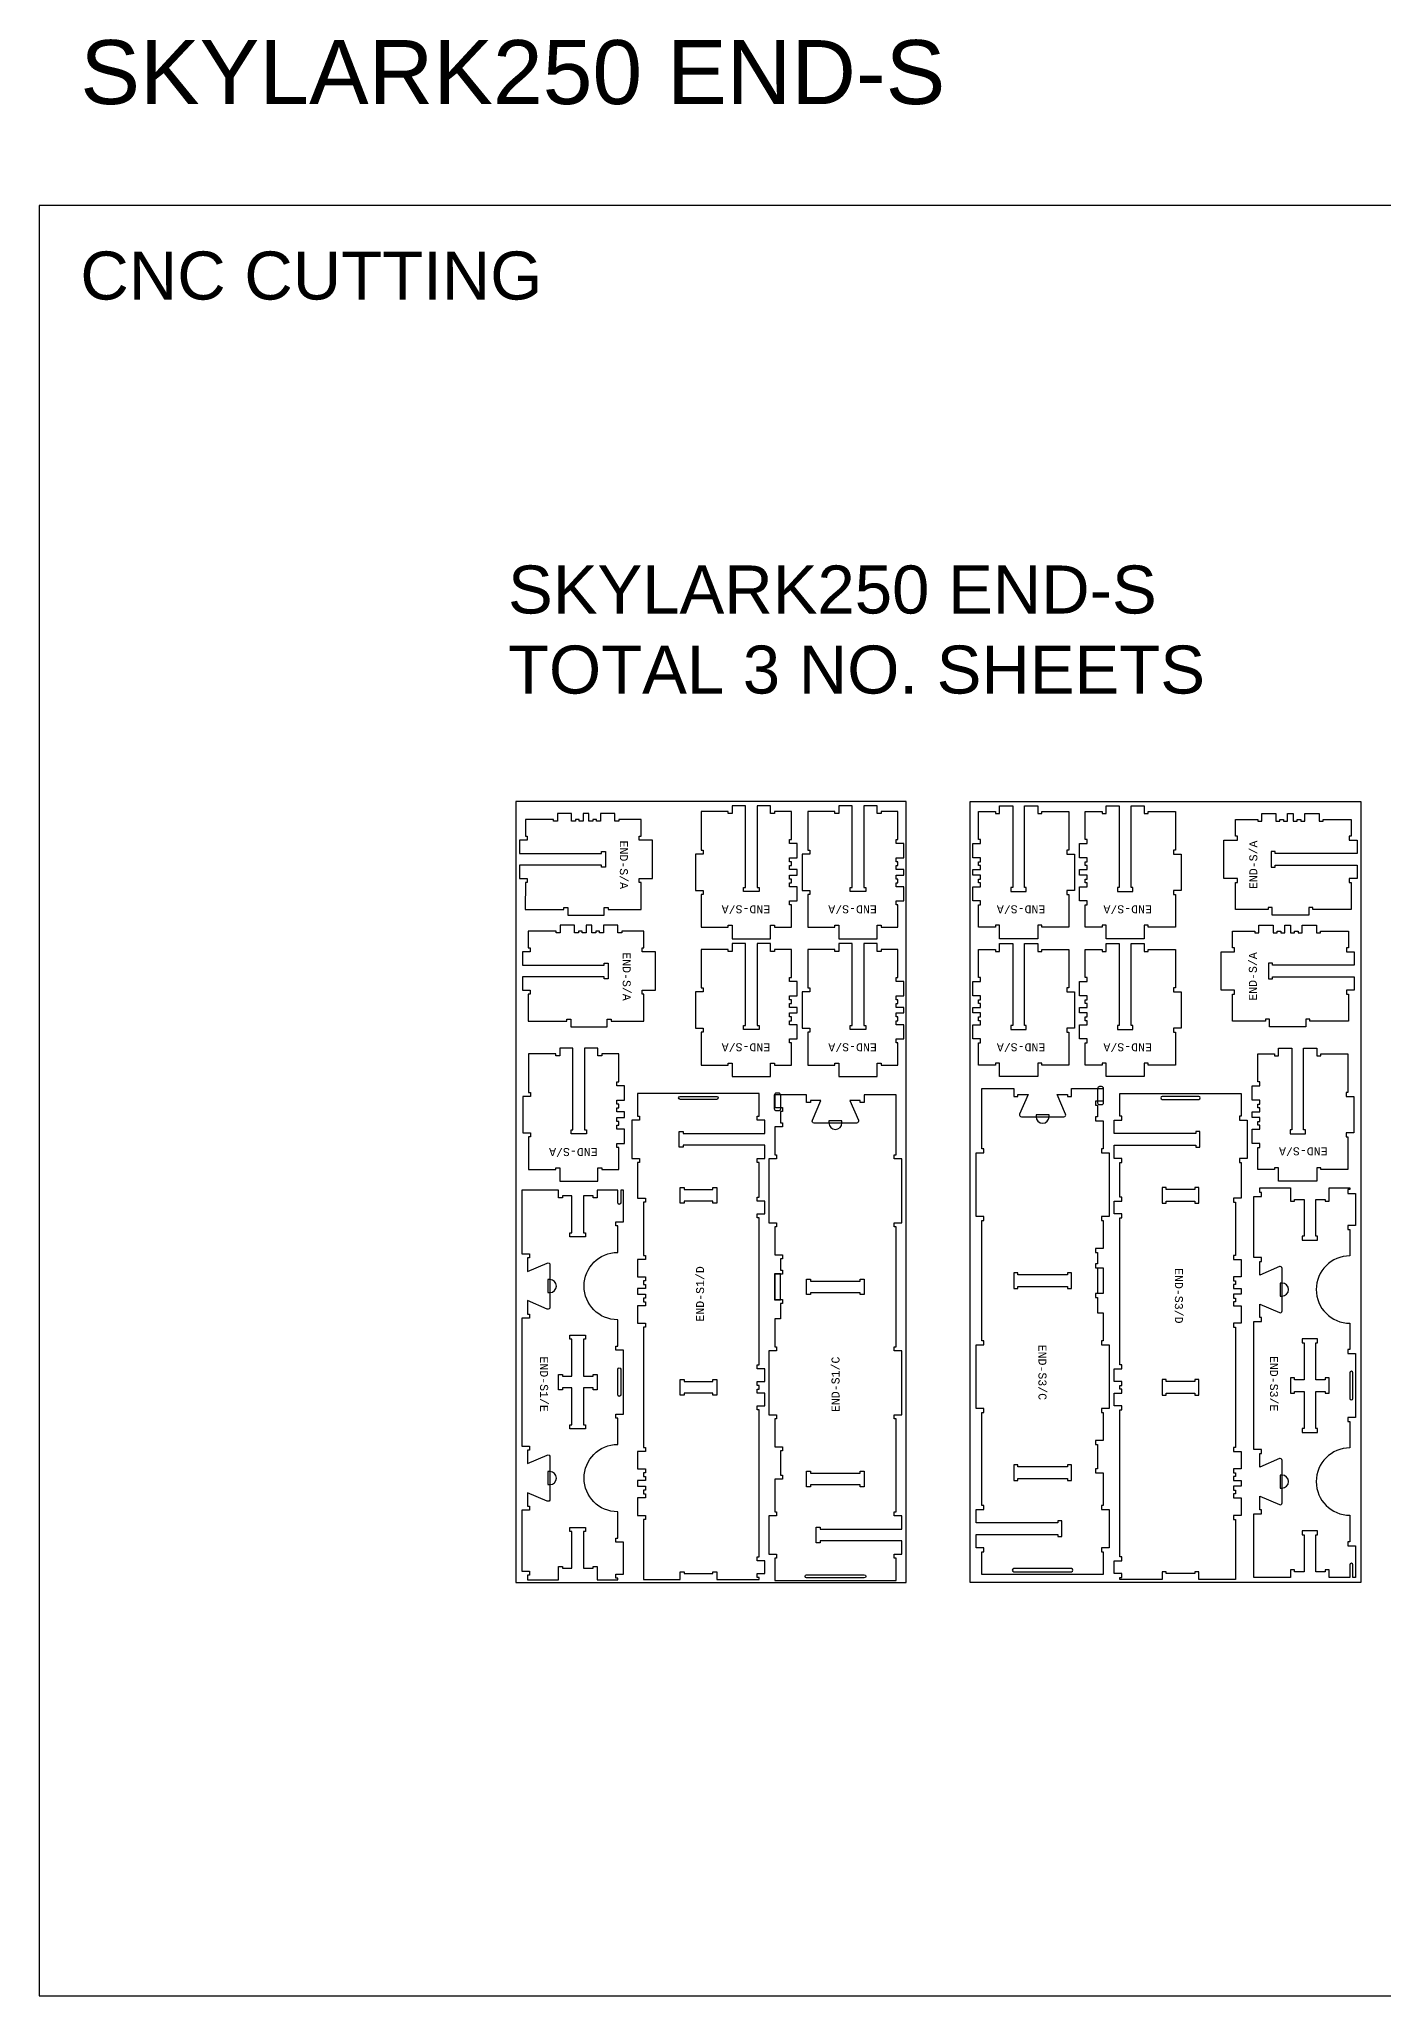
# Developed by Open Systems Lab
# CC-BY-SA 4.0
# Model space of a CAD drawing. Extents: x -30 to 12678, y 0 to 23683.
# Drawn here: x 0 to 4200, y 0 to 6113 of the extents above; entities that cross this region are included whole.
import ezdxf

# ---------------------------------------------------------------- set-up
doc = ezdxf.new("R2010")
doc.units = 0
for name, color, linetype in [('0_SHEET_SPRUCEPLY_2440X122', 1, 'CONTINUOUS'), ('1_ANYTOOL_1MMDEEP_LABELS_S', 2, 'CONTINUOUS'), ('3_ANYTOOL_CUTTHROUGH_INSID', 4, 'CONTINUOUS'), ('4_ANYTOOL_CUTTHROUGH_OUTSI', 5, 'CONTINUOUS'), ('5_ANYTOOL_HALF_MILL_9MM_IN', 3, 'CONTINUOUS'), ('DONOTCUT', 7, 'CONTINUOUS')]:
    doc.layers.add(name, color=color, linetype=linetype)
doc.styles.add('ARIAL_REGULAR', font='')
doc.styles.add('MONOTXT_REGULAR', font='')
doc.styles.get('ARIAL_REGULAR').set_extended_font_data('Arial')
doc.styles.get('MONOTXT_REGULAR').set_extended_font_data('Monotxt')

msp = doc.modelspace()

# ---------------------------------------------------------------- linework, layer by layer
at = {"layer": '0_SHEET_SPRUCEPLY_2440X122'}
for points in [[(1488.5, 1290.9), (2708.5, 1290.9), (2708.5, 3730.9), (1488.5, 3730.9)], [(4128.5, 1290.9), (2908.5, 1290.9), (2908.5, 3730.9), (4128.5, 3730.9)]]:
    msp.add_lwpolyline(points, close=True, dxfattribs=at)
at = {"layer": '3_ANYTOOL_CUTTHROUGH_INSID'}
for points in [[(2002.3, 2810.2), (2116.3, 2810.2, -1), (2116.3, 2800.7), (2002.3, 2800.7, -1)], [(3622.2, 2810.1), (3508.2, 2810.1, 1), (3508.2, 2800.6), (3622.2, 2800.6, 1)], [(1807.1, 1877.4), (1807.1, 1957.4, -1), (1816.6, 1957.4), (1816.6, 1877.4, -1)], [(4094, 1946.6), (4094, 1866.6, 1), (4103.5, 1866.6), (4103.5, 1946.6, 1)], [(2397.3, 1305.7, -1), (2397.3, 1315.2), (2577.3, 1315.2, -1), (2577.3, 1305.7)], [(3224.2, 1325.2, 1), (3224.2, 1334.7), (3044.2, 1334.7, 1), (3044.2, 1325.2)]]:
    msp.add_lwpolyline(points, format="xyb", close=True, dxfattribs=at)
for points in [[(2104, 2476.7), (2104, 2482.7), (2014.5, 2482.7), (2014.5, 2476.7), (2002, 2476.7), (2002, 2525.2), (2014.5, 2525.2), (2014.5, 2519.2), (2104, 2519.2), (2104, 2525.2), (2116.5, 2525.2), (2116.5, 2476.7)], [(3520.5, 2476.7), (3520.5, 2482.7), (3610, 2482.7), (3610, 2476.7), (3622.5, 2476.7), (3622.5, 2525.2), (3610, 2525.2), (3610, 2519.2), (3520.5, 2519.2), (3520.5, 2525.2), (3508, 2525.2), (3508, 2476.7)], [(2565, 2196.7), (2409.5, 2196.7), (2409.5, 2190.7), (2397, 2190.7), (2397, 2239.2), (2409.5, 2239.2), (2409.5, 2233.2), (2565, 2233.2), (2565, 2239.2), (2577.5, 2239.2), (2577.5, 2190.7), (2565, 2190.7)], [(3056.5, 2216.2), (3212, 2216.2), (3212, 2210.2), (3224.5, 2210.2), (3224.5, 2258.7), (3212, 2258.7), (3212, 2252.7), (3056.5, 2252.7), (3056.5, 2258.7), (3044, 2258.7), (3044, 2210.2), (3056.5, 2210.2)], [(1706.6, 2051.2), (1700.6, 2051.2), (1700.6, 1935.7), (1730.1, 1935.7), (1730.1, 1941.7), (1742.6, 1941.7), (1742.6, 1893.2), (1730.1, 1893.2), (1730.1, 1899.2), (1700.6, 1899.2), (1700.6, 1783.7), (1706.6, 1783.7), (1706.6, 1771.2), (1658.1, 1771.2), (1658.1, 1783.7), (1664.1, 1783.7), (1664.1, 1899.2), (1634.6, 1899.2), (1634.6, 1893.2), (1622.1, 1893.2), (1622.1, 1941.7), (1634.6, 1941.7), (1634.6, 1935.7), (1664.1, 1935.7), (1664.1, 2051.2), (1658.1, 2051.2), (1658.1, 2063.7), (1706.6, 2063.7)], [(3993.5, 1772.9), (3987.5, 1772.9), (3987.5, 1888.4), (4017, 1888.4), (4017, 1882.4), (4029.5, 1882.4), (4029.5, 1930.9), (4017, 1930.9), (4017, 1924.9), (3987.5, 1924.9), (3987.5, 2040.4), (3993.5, 2040.4), (3993.5, 2052.9), (3945, 2052.9), (3945, 2040.4), (3951, 2040.4), (3951, 1924.9), (3921.5, 1924.9), (3921.5, 1930.9), (3909, 1930.9), (3909, 1882.4), (3921.5, 1882.4), (3921.5, 1888.4), (3951, 1888.4), (3951, 1772.9), (3945, 1772.9), (3945, 1760.4), (3993.5, 1760.4)], [(2014.5, 1882.7), (2014.5, 1876.7), (2002, 1876.7), (2002, 1925.2), (2014.5, 1925.2), (2014.5, 1919.2), (2104, 1919.2), (2104, 1925.2), (2116.5, 1925.2), (2116.5, 1876.7), (2104, 1876.7), (2104, 1882.7)], [(3610, 1882.7), (3610, 1876.7), (3622.5, 1876.7), (3622.5, 1925.2), (3610, 1925.2), (3610, 1919.2), (3520.5, 1919.2), (3520.5, 1925.2), (3508, 1925.2), (3508, 1876.7), (3520.5, 1876.7), (3520.5, 1882.7)], [(3044, 1610.2), (3056.5, 1610.2), (3056.5, 1616.2), (3212, 1616.2), (3212, 1610.2), (3224.5, 1610.2), (3224.5, 1658.7), (3212, 1658.7), (3212, 1652.7), (3056.5, 1652.7), (3056.5, 1658.7), (3044, 1658.7)], [(2577.5, 1590.7), (2565, 1590.7), (2565, 1596.7), (2409.5, 1596.7), (2409.5, 1590.7), (2397, 1590.7), (2397, 1639.2), (2409.5, 1639.2), (2409.5, 1633.2), (2565, 1633.2), (2565, 1639.2), (2577.5, 1639.2)]]:
    msp.add_lwpolyline(points, close=True, dxfattribs=at)
at = {"layer": '4_ANYTOOL_CUTTHROUGH_OUTSI'}
for points in [[(1729.8, 3675.4), (1729.8, 3669.4), (1717.3, 3669.4), (1717.3, 3693.4), (1699.7, 3693.4), (1699.7, 3669.4), (1687.2, 3669.4), (1687.2, 3675.4), (1675.7, 3675.4), (1675.7, 3669.4), (1663.2, 3669.4), (1663.2, 3693.4), (1618.7, 3693.4), (1618.7, 3669.4), (1606.2, 3669.4), (1606.2, 3675.4), (1518.7, 3675.4), (1518.7, 3622.9), (1524.7, 3622.9), (1524.7, 3610.4), (1500.7, 3610.4), (1500.7, 3568.9), (1756.2, 3568.9), (1756.2, 3574.9), (1768.7, 3574.9), (1768.7, 3526.4), (1756.2, 3526.4), (1756.2, 3532.4), (1500.7, 3532.4), (1500.7, 3490.9), (1524.7, 3490.9), (1524.7, 3478.4), (1518.7, 3478.4), (1518.6, 3393.9), (1536.4, 3393.9), (1639.2, 3393.9), (1639.2, 3399.9), (1651.7, 3399.9), (1651.7, 3375.9), (1765.2, 3375.9), (1765.2, 3399.9), (1777.7, 3399.9), (1777.7, 3393.9), (1880.2, 3393.9), (1880.2, 3478.4), (1874.2, 3478.4), (1874.2, 3490.9), (1916.2, 3490.9), (1916.2, 3610.4), (1874.2, 3610.4), (1874.2, 3622.9), (1880.2, 3622.9), (1880.2, 3675.4), (1810.7, 3675.4), (1810.7, 3669.4), (1798.2, 3669.4), (1798.2, 3693.4), (1753.7, 3693.4), (1753.7, 3669.4), (1741.2, 3669.4), (1741.2, 3675.4)], [(2349.6, 3489.1), (2343.6, 3489.1), (2343.6, 3501.6), (2367.6, 3501.6), (2367.6, 3519.1), (2343.6, 3519.1), (2343.6, 3531.6), (2349.6, 3531.6), (2349.6, 3543.1), (2343.6, 3543.1), (2343.6, 3555.6), (2367.6, 3555.6), (2367.6, 3600.2), (2343.6, 3600.2), (2343.6, 3612.7), (2349.6, 3612.7), (2349.6, 3700.2), (2297.1, 3700.2), (2297.1, 3694.2), (2284.6, 3694.2), (2284.6, 3718.2), (2243.1, 3718.2), (2243.1, 3462.7), (2249.1, 3462.7), (2249.1, 3450.2), (2200.6, 3450.2), (2200.6, 3462.7), (2206.6, 3462.7), (2206.6, 3718.2), (2165.1, 3718.2), (2165.1, 3694.2), (2152.6, 3694.2), (2152.6, 3700.2), (2068.1, 3700.2), (2068.1, 3682.5), (2068.1, 3579.7), (2074.1, 3579.7), (2074.1, 3567.2), (2050.1, 3567.2), (2050.1, 3453.7), (2074.1, 3453.7), (2074.1, 3441.2), (2068.1, 3441.2), (2068.1, 3338.7), (2152.6, 3338.7), (2152.6, 3344.7), (2165.1, 3344.7), (2165.1, 3302.7), (2284.6, 3302.7), (2284.6, 3344.7), (2297.1, 3344.7), (2297.1, 3338.7), (2349.6, 3338.7), (2349.6, 3408.2), (2343.6, 3408.2), (2343.6, 3420.7), (2367.6, 3420.7), (2367.6, 3465.1), (2343.6, 3465.1), (2343.6, 3477.6), (2349.6, 3477.6)], [(2682.6, 3489.1), (2676.6, 3489.1), (2676.6, 3501.6), (2700.6, 3501.6), (2700.6, 3519.1), (2676.6, 3519.1), (2676.6, 3531.6), (2682.6, 3531.6), (2682.6, 3543.1), (2676.6, 3543.1), (2676.6, 3555.6), (2700.6, 3555.6), (2700.6, 3600.2), (2676.6, 3600.2), (2676.6, 3612.7), (2682.6, 3612.7), (2682.6, 3700.2), (2630.1, 3700.2), (2630.1, 3694.2), (2617.6, 3694.2), (2617.6, 3718.2), (2576.1, 3718.2), (2576.1, 3462.7), (2582.1, 3462.7), (2582.1, 3450.2), (2533.6, 3450.2), (2533.6, 3462.7), (2539.6, 3462.7), (2539.6, 3718.2), (2498.1, 3718.2), (2498.1, 3694.2), (2485.6, 3694.2), (2485.6, 3700.2), (2401.1, 3700.2), (2401.1, 3682.5), (2401.1, 3579.7), (2407.1, 3579.7), (2407.1, 3567.2), (2383.1, 3567.2), (2383.1, 3453.7), (2407.1, 3453.7), (2407.1, 3441.2), (2401.1, 3441.2), (2401.1, 3338.7), (2485.6, 3338.7), (2485.6, 3344.7), (2498.1, 3344.7), (2498.1, 3302.7), (2617.6, 3302.7), (2617.6, 3344.7), (2630.1, 3344.7), (2630.1, 3338.7), (2682.6, 3338.7), (2682.6, 3408.2), (2676.6, 3408.2), (2676.6, 3420.7), (2700.6, 3420.7), (2700.6, 3465.1), (2676.6, 3465.1), (2676.6, 3477.6), (2682.6, 3477.6)], [(2934.5, 3489.1), (2940.5, 3489.1), (2940.5, 3501.6), (2916.5, 3501.6), (2916.5, 3519.1), (2940.5, 3519.1), (2940.5, 3531.6), (2934.5, 3531.6), (2934.5, 3543.1), (2940.5, 3543.1), (2940.5, 3555.6), (2916.5, 3555.6), (2916.5, 3600.2), (2940.5, 3600.2), (2940.5, 3612.7), (2934.5, 3612.7), (2934.5, 3700.2), (2987, 3700.2), (2987, 3694.2), (2999.5, 3694.2), (2999.5, 3718.2), (3041, 3718.2), (3041, 3462.7), (3035, 3462.7), (3035, 3450.2), (3083.5, 3450.2), (3083.5, 3462.7), (3077.5, 3462.7), (3077.5, 3718.2), (3119, 3718.2), (3119, 3694.2), (3131.5, 3694.2), (3131.5, 3700.2), (3216, 3700.2), (3216, 3682.5), (3216, 3579.7), (3210, 3579.7), (3210, 3567.2), (3234, 3567.2), (3234, 3453.7), (3210, 3453.7), (3210, 3441.2), (3216, 3441.2), (3216, 3338.7), (3131.5, 3338.7), (3131.5, 3344.7), (3119, 3344.7), (3119, 3302.7), (2999.5, 3302.7), (2999.5, 3344.7), (2987, 3344.7), (2987, 3338.7), (2934.5, 3338.7), (2934.5, 3408.2), (2940.5, 3408.2), (2940.5, 3420.7), (2916.5, 3420.7), (2916.5, 3465.1), (2940.5, 3465.1), (2940.5, 3477.6), (2934.5, 3477.6)], [(3267.5, 3489.1), (3273.5, 3489.1), (3273.5, 3501.6), (3249.5, 3501.6), (3249.5, 3519.1), (3273.5, 3519.1), (3273.5, 3531.6), (3267.5, 3531.6), (3267.5, 3543.1), (3273.5, 3543.1), (3273.5, 3555.6), (3249.5, 3555.6), (3249.5, 3600.2), (3273.5, 3600.2), (3273.5, 3612.7), (3267.5, 3612.7), (3267.5, 3700.2), (3320, 3700.2), (3320, 3694.2), (3332.5, 3694.2), (3332.5, 3718.2), (3374, 3718.2), (3374, 3462.7), (3368, 3462.7), (3368, 3450.2), (3416.5, 3450.2), (3416.5, 3462.7), (3410.5, 3462.7), (3410.5, 3718.2), (3452, 3718.2), (3452, 3694.2), (3464.5, 3694.2), (3464.5, 3700.2), (3549, 3700.2), (3549, 3682.5), (3549, 3579.7), (3543, 3579.7), (3543, 3567.2), (3567, 3567.2), (3567, 3453.7), (3543, 3453.7), (3543, 3441.2), (3549, 3441.2), (3549, 3338.7), (3464.5, 3338.7), (3464.5, 3344.7), (3452, 3344.7), (3452, 3302.7), (3332.5, 3302.7), (3332.5, 3344.7), (3320, 3344.7), (3320, 3338.7), (3267.5, 3338.7), (3267.5, 3408.2), (3273.5, 3408.2), (3273.5, 3420.7), (3249.5, 3420.7), (3249.5, 3465.1), (3273.5, 3465.1), (3273.5, 3477.6), (3267.5, 3477.6)], [(3887.3, 3675.4), (3887.3, 3669.4), (3899.8, 3669.4), (3899.8, 3693.4), (3917.3, 3693.4), (3917.3, 3669.4), (3929.8, 3669.4), (3929.8, 3675.4), (3941.3, 3675.4), (3941.3, 3669.4), (3953.8, 3669.4), (3953.8, 3693.4), (3998.4, 3693.4), (3998.4, 3669.4), (4010.9, 3669.4), (4010.9, 3675.4), (4098.4, 3675.4), (4098.4, 3622.9), (4092.4, 3622.9), (4092.4, 3610.4), (4116.4, 3610.4), (4116.4, 3568.9), (3860.9, 3568.9), (3860.9, 3574.9), (3848.4, 3574.9), (3848.4, 3526.4), (3860.9, 3526.4), (3860.9, 3532.4), (4116.4, 3532.4), (4116.4, 3490.9), (4092.4, 3490.9), (4092.4, 3478.4), (4098.4, 3478.4), (4098.4, 3393.9), (4080.7, 3393.9), (3977.9, 3393.9), (3977.9, 3399.9), (3965.4, 3399.9), (3965.4, 3375.9), (3851.9, 3375.9), (3851.9, 3399.9), (3839.4, 3399.9), (3839.4, 3393.9), (3736.9, 3393.9), (3736.9, 3478.4), (3742.9, 3478.4), (3742.9, 3490.9), (3700.9, 3490.9), (3700.9, 3610.4), (3742.9, 3610.4), (3742.9, 3622.9), (3736.9, 3622.9), (3736.9, 3675.4), (3806.4, 3675.4), (3806.4, 3669.4), (3818.9, 3669.4), (3818.9, 3693.4), (3863.3, 3693.4), (3863.3, 3669.4), (3875.8, 3669.4), (3875.8, 3675.4)], [(1738.7, 3326.5), (1738.7, 3320.5), (1726.2, 3320.5), (1726.2, 3344.5), (1708.6, 3344.5), (1708.6, 3320.5), (1696.1, 3320.5), (1696.1, 3326.5), (1684.6, 3326.5), (1684.6, 3320.5), (1672.1, 3320.5), (1672.1, 3344.5), (1627.6, 3344.5), (1627.6, 3320.5), (1615.1, 3320.5), (1615.1, 3326.5), (1527.6, 3326.5), (1527.6, 3274), (1533.6, 3274), (1533.6, 3261.5), (1509.6, 3261.5), (1509.6, 3220), (1765.1, 3220), (1765.1, 3226), (1777.6, 3226), (1777.6, 3177.5), (1765.1, 3177.5), (1765.1, 3183.5), (1509.6, 3183.5), (1509.6, 3142), (1533.6, 3142), (1533.6, 3129.5), (1527.6, 3129.5), (1527.6, 3045), (1545.3, 3045), (1648.1, 3045), (1648.1, 3051), (1660.6, 3051), (1660.6, 3027), (1774.1, 3027), (1774.1, 3051), (1786.6, 3051), (1786.6, 3045), (1889.1, 3045), (1889.1, 3129.5), (1883.1, 3129.5), (1883.1, 3142), (1925.1, 3142), (1925.1, 3261.5), (1883.1, 3261.5), (1883.1, 3274), (1889.1, 3274), (1889.1, 3326.5), (1819.6, 3326.5), (1819.6, 3320.5), (1807.1, 3320.5), (1807.1, 3344.5), (1762.6, 3344.5), (1762.6, 3320.5), (1750.1, 3320.5), (1750.1, 3326.5)], [(3878.4, 3326.5), (3878.4, 3320.5), (3890.9, 3320.5), (3890.9, 3344.5), (3908.4, 3344.5), (3908.4, 3320.5), (3920.9, 3320.5), (3920.9, 3326.5), (3932.4, 3326.5), (3932.4, 3320.5), (3944.9, 3320.5), (3944.9, 3344.5), (3989.5, 3344.5), (3989.5, 3320.5), (4002, 3320.5), (4002, 3326.5), (4089.5, 3326.5), (4089.5, 3274), (4083.5, 3274), (4083.5, 3261.5), (4107.5, 3261.5), (4107.5, 3220), (3852, 3220), (3852, 3226), (3839.5, 3226), (3839.5, 3177.5), (3852, 3177.5), (3852, 3183.5), (4107.5, 3183.5), (4107.5, 3142), (4083.5, 3142), (4083.5, 3129.5), (4089.5, 3129.5), (4089.5, 3045), (4071.7, 3045), (3969, 3045), (3969, 3051), (3956.5, 3051), (3956.5, 3027), (3843, 3027), (3843, 3051), (3830.5, 3051), (3830.5, 3045), (3728, 3045), (3728, 3129.5), (3734, 3129.5), (3734, 3142), (3692, 3142), (3692, 3261.5), (3734, 3261.5), (3734, 3274), (3728, 3274), (3728, 3326.5), (3797.5, 3326.5), (3797.5, 3320.5), (3810, 3320.5), (3810, 3344.5), (3854.4, 3344.5), (3854.4, 3320.5), (3866.9, 3320.5), (3866.9, 3326.5)], [(2349.6, 3058.1), (2343.6, 3058.1), (2343.6, 3070.6), (2367.6, 3070.6), (2367.6, 3088.1), (2343.6, 3088.1), (2343.6, 3100.6), (2349.6, 3100.6), (2349.6, 3112.1), (2343.6, 3112.1), (2343.6, 3124.6), (2367.6, 3124.6), (2367.6, 3169.2), (2343.6, 3169.2), (2343.6, 3181.7), (2349.6, 3181.7), (2349.6, 3269.2), (2297.1, 3269.2), (2297.1, 3263.2), (2284.6, 3263.2), (2284.6, 3287.2), (2243.1, 3287.2), (2243.1, 3031.7), (2249.1, 3031.7), (2249.1, 3019.2), (2200.6, 3019.2), (2200.6, 3031.7), (2206.6, 3031.7), (2206.6, 3287.2), (2165.1, 3287.2), (2165.1, 3263.2), (2152.6, 3263.2), (2152.6, 3269.2), (2068.1, 3269.2), (2068.1, 3251.5), (2068.1, 3148.7), (2074.1, 3148.7), (2074.1, 3136.2), (2050.1, 3136.2), (2050.1, 3022.7), (2074.1, 3022.7), (2074.1, 3010.2), (2068.1, 3010.2), (2068.1, 2907.7), (2152.6, 2907.7), (2152.6, 2913.7), (2165.1, 2913.7), (2165.1, 2871.7), (2284.6, 2871.7), (2284.6, 2913.7), (2297.1, 2913.7), (2297.1, 2907.7), (2349.6, 2907.7), (2349.6, 2977.2), (2343.6, 2977.2), (2343.6, 2989.7), (2367.6, 2989.7), (2367.6, 3034.1), (2343.6, 3034.1), (2343.6, 3046.6), (2349.6, 3046.6)], [(2682.6, 3058.1), (2676.6, 3058.1), (2676.6, 3070.6), (2700.6, 3070.6), (2700.6, 3088.1), (2676.6, 3088.1), (2676.6, 3100.6), (2682.6, 3100.6), (2682.6, 3112.1), (2676.6, 3112.1), (2676.6, 3124.6), (2700.6, 3124.6), (2700.6, 3169.2), (2676.6, 3169.2), (2676.6, 3181.7), (2682.6, 3181.7), (2682.6, 3269.2), (2630.1, 3269.2), (2630.1, 3263.2), (2617.6, 3263.2), (2617.6, 3287.2), (2576.1, 3287.2), (2576.1, 3031.7), (2582.1, 3031.7), (2582.1, 3019.2), (2533.6, 3019.2), (2533.6, 3031.7), (2539.6, 3031.7), (2539.6, 3287.2), (2498.1, 3287.2), (2498.1, 3263.2), (2485.6, 3263.2), (2485.6, 3269.2), (2401.1, 3269.2), (2401.1, 3251.5), (2401.1, 3148.7), (2407.1, 3148.7), (2407.1, 3136.2), (2383.1, 3136.2), (2383.1, 3022.7), (2407.1, 3022.7), (2407.1, 3010.2), (2401.1, 3010.2), (2401.1, 2907.7), (2485.6, 2907.7), (2485.6, 2913.7), (2498.1, 2913.7), (2498.1, 2871.7), (2617.6, 2871.7), (2617.6, 2913.7), (2630.1, 2913.7), (2630.1, 2907.7), (2682.6, 2907.7), (2682.6, 2977.2), (2676.6, 2977.2), (2676.6, 2989.7), (2700.6, 2989.7), (2700.6, 3034.1), (2676.6, 3034.1), (2676.6, 3046.6), (2682.6, 3046.6)], [(2934.5, 3058.1), (2940.5, 3058.1), (2940.5, 3070.6), (2916.5, 3070.6), (2916.5, 3088.1), (2940.5, 3088.1), (2940.5, 3100.6), (2934.5, 3100.6), (2934.5, 3112.1), (2940.5, 3112.1), (2940.5, 3124.6), (2916.5, 3124.6), (2916.5, 3169.2), (2940.5, 3169.2), (2940.5, 3181.7), (2934.5, 3181.7), (2934.5, 3269.2), (2987, 3269.2), (2987, 3263.2), (2999.5, 3263.2), (2999.5, 3287.2), (3041, 3287.2), (3041, 3031.7), (3035, 3031.7), (3035, 3019.2), (3083.5, 3019.2), (3083.5, 3031.7), (3077.5, 3031.7), (3077.5, 3287.2), (3119, 3287.2), (3119, 3263.2), (3131.5, 3263.2), (3131.5, 3269.2), (3216, 3269.2), (3216, 3251.5), (3216, 3148.7), (3210, 3148.7), (3210, 3136.2), (3234, 3136.2), (3234, 3022.7), (3210, 3022.7), (3210, 3010.2), (3216, 3010.2), (3216, 2907.7), (3131.5, 2907.7), (3131.5, 2913.7), (3119, 2913.7), (3119, 2871.7), (2999.5, 2871.7), (2999.5, 2913.7), (2987, 2913.7), (2987, 2907.7), (2934.5, 2907.7), (2934.5, 2977.2), (2940.5, 2977.2), (2940.5, 2989.7), (2916.5, 2989.7), (2916.5, 3034.1), (2940.5, 3034.1), (2940.5, 3046.6), (2934.5, 3046.6)], [(3267.5, 3058.1), (3273.5, 3058.1), (3273.5, 3070.6), (3249.5, 3070.6), (3249.5, 3088.1), (3273.5, 3088.1), (3273.5, 3100.6), (3267.5, 3100.6), (3267.5, 3112.1), (3273.5, 3112.1), (3273.5, 3124.6), (3249.5, 3124.6), (3249.5, 3169.2), (3273.5, 3169.2), (3273.5, 3181.7), (3267.5, 3181.7), (3267.5, 3269.2), (3320, 3269.2), (3320, 3263.2), (3332.5, 3263.2), (3332.5, 3287.2), (3374, 3287.2), (3374, 3031.7), (3368, 3031.7), (3368, 3019.2), (3416.5, 3019.2), (3416.5, 3031.7), (3410.5, 3031.7), (3410.5, 3287.2), (3452, 3287.2), (3452, 3263.2), (3464.5, 3263.2), (3464.5, 3269.2), (3549, 3269.2), (3549, 3251.5), (3549, 3148.7), (3543, 3148.7), (3543, 3136.2), (3567, 3136.2), (3567, 3022.7), (3543, 3022.7), (3543, 3010.2), (3549, 3010.2), (3549, 2907.7), (3464.5, 2907.7), (3464.5, 2913.7), (3452, 2913.7), (3452, 2871.7), (3332.5, 2871.7), (3332.5, 2913.7), (3320, 2913.7), (3320, 2907.7), (3267.5, 2907.7), (3267.5, 2977.2), (3273.5, 2977.2), (3273.5, 2989.7), (3249.5, 2989.7), (3249.5, 3034.1), (3273.5, 3034.1), (3273.5, 3046.6), (3267.5, 3046.6)], [(1810.4, 2731.7), (1804.4, 2731.7), (1804.4, 2744.2), (1828.4, 2744.2), (1828.4, 2761.7), (1804.4, 2761.7), (1804.4, 2774.2), (1810.4, 2774.2), (1810.4, 2785.7), (1804.4, 2785.7), (1804.4, 2798.2), (1828.4, 2798.2), (1828.4, 2842.8), (1804.4, 2842.8), (1804.4, 2855.3), (1810.4, 2855.3), (1810.4, 2942.8), (1757.9, 2942.8), (1757.9, 2936.8), (1745.4, 2936.8), (1745.4, 2960.8), (1703.9, 2960.8), (1703.9, 2705.3), (1709.9, 2705.3), (1709.9, 2692.8), (1661.4, 2692.8), (1661.4, 2705.3), (1667.4, 2705.3), (1667.4, 2960.8), (1625.9, 2960.8), (1625.9, 2936.8), (1613.4, 2936.8), (1613.4, 2942.8), (1528.9, 2942.8), (1528.9, 2925), (1528.9, 2822.3), (1534.9, 2822.3), (1534.9, 2809.8), (1510.9, 2809.8), (1510.9, 2696.3), (1534.9, 2696.3), (1534.9, 2683.8), (1528.9, 2683.8), (1528.9, 2581.3), (1613.4, 2581.3), (1613.4, 2587.3), (1625.9, 2587.3), (1625.9, 2545.3), (1745.4, 2545.3), (1745.4, 2587.3), (1757.9, 2587.3), (1757.9, 2581.3), (1810.4, 2581.3), (1810.4, 2650.8), (1804.4, 2650.8), (1804.4, 2663.3), (1828.4, 2663.3), (1828.4, 2707.7), (1804.4, 2707.7), (1804.4, 2720.2), (1810.4, 2720.2)], [(3806.6, 2731.7), (3812.6, 2731.7), (3812.6, 2744.2), (3788.6, 2744.2), (3788.6, 2761.7), (3812.6, 2761.7), (3812.6, 2774.2), (3806.6, 2774.2), (3806.6, 2785.7), (3812.6, 2785.7), (3812.6, 2798.2), (3788.6, 2798.2), (3788.6, 2842.8), (3812.6, 2842.8), (3812.6, 2855.3), (3806.6, 2855.3), (3806.6, 2942.8), (3859.1, 2942.8), (3859.1, 2936.8), (3871.6, 2936.8), (3871.6, 2960.8), (3913.1, 2960.8), (3913.1, 2705.3), (3907.1, 2705.3), (3907.1, 2692.8), (3955.6, 2692.8), (3955.6, 2705.3), (3949.6, 2705.3), (3949.6, 2960.8), (3991.1, 2960.8), (3991.1, 2936.8), (4003.6, 2936.8), (4003.6, 2942.8), (4088.1, 2942.8), (4088.1, 2925), (4088.1, 2822.3), (4082.1, 2822.3), (4082.1, 2809.8), (4106.1, 2809.8), (4106.1, 2696.3), (4082.1, 2696.3), (4082.1, 2683.8), (4088.1, 2683.8), (4088.1, 2581.3), (4003.6, 2581.3), (4003.6, 2587.3), (3991.1, 2587.3), (3991.1, 2545.3), (3871.6, 2545.3), (3871.6, 2587.3), (3859.1, 2587.3), (3859.1, 2581.3), (3806.6, 2581.3), (3806.6, 2650.8), (3812.6, 2650.8), (3812.6, 2663.3), (3788.6, 2663.3), (3788.6, 2707.7), (3812.6, 2707.7), (3812.6, 2720.2), (3806.6, 2720.2)], [(1887.5, 1301.2), (2002, 1301.2), (2002, 1325.2), (2014.5, 1325.2), (2014.5, 1319.2), (2104, 1319.2), (2104, 1325.2), (2116.5, 1325.2), (2116.5, 1301.2), (2249, 1301.2), (2249, 1306.7), (2243, 1306.7), (2243, 1319.2), (2249.3, 1319.2), (2267, 1319.2), (2267, 1338.3), (2267, 1358.7), (2243, 1358.7), (2243, 1371.2), (2249, 1371.2), (2249, 1830.7), (2243, 1830.7), (2243, 1843.2), (2267, 1843.2), (2267, 1863.5), (2267, 1882.7), (2249.3, 1882.7), (2243, 1882.7), (2243, 1895.2), (2249, 1895.2), (2249, 1906.7), (2243, 1906.7), (2243, 1919.2), (2249.3, 1919.2), (2267, 1919.2), (2267, 1938.3), (2267, 1958.7), (2243, 1958.7), (2243, 1971.2), (2249, 1971.2), (2249, 2430.7), (2243, 2430.7), (2243, 2443.2), (2267, 2443.2), (2267, 2463.5), (2267, 2482.7), (2249.3, 2482.7), (2243, 2482.7), (2243, 2495.2), (2249, 2495.2), (2249, 2603.7), (2243, 2603.7), (2243, 2616.2), (2267, 2616.2), (2267, 2657.7), (2011.5, 2657.7), (2011.5, 2651.7), (1999, 2651.7), (1999, 2700.2), (2011.5, 2700.2), (2011.5, 2694.2), (2267, 2694.2), (2267, 2735.7), (2243, 2735.7), (2243, 2748.2), (2249, 2748.2), (2249, 2818.7), (1869.5, 2818.7), (1869.5, 2748.2), (1875.5, 2748.2), (1875.5, 2735.7), (1851.5, 2735.7), (1851.5, 2616.2), (1875.5, 2616.2), (1875.5, 2603.7), (1869.5, 2603.7), (1869.5, 2492.2), (1893.5, 2492.2), (1893.5, 2479.7), (1887.5, 2479.7), (1887.5, 2313.2), (1893.5, 2313.2), (1893.5, 2300.7), (1869.5, 2300.7), (1869.5, 2246.2), (1893.5, 2246.2), (1893.5, 2233.7), (1887.5, 2233.7), (1887.5, 2222.2), (1893.5, 2222.2), (1893.5, 2209.7), (1869.5, 2209.7), (1869.5, 2192.2), (1893.5, 2192.2), (1893.5, 2179.7), (1887.5, 2179.7), (1887.5, 2168.2), (1893.5, 2168.2), (1893.5, 2155.7), (1869.5, 2155.7), (1869.5, 2101.2), (1893.5, 2101.2), (1893.5, 2088.7), (1887.5, 2088.7), (1887.5, 1713.2), (1893.5, 1713.2), (1893.5, 1700.7), (1869.5, 1700.7), (1869.5, 1646.2), (1893.5, 1646.2), (1893.5, 1633.7), (1887.5, 1633.7), (1887.5, 1622.2), (1893.5, 1622.2), (1893.5, 1609.7), (1869.5, 1609.7), (1869.5, 1592.2), (1893.5, 1592.2), (1893.5, 1579.7), (1887.5, 1579.7), (1887.5, 1568.2), (1893.5, 1568.2), (1893.5, 1555.7), (1869.5, 1555.7), (1869.5, 1501.2), (1893.5, 1501.2), (1893.5, 1488.7), (1887.5, 1488.7)], [(3737, 1301.2), (3622.5, 1301.2), (3622.5, 1325.2), (3610, 1325.2), (3610, 1319.2), (3520.5, 1319.2), (3520.5, 1325.2), (3508, 1325.2), (3508, 1301.2), (3375.5, 1301.2), (3375.5, 1306.7), (3381.5, 1306.7), (3381.5, 1319.2), (3375.2, 1319.2), (3357.5, 1319.2), (3357.5, 1338.3), (3357.5, 1358.7), (3381.5, 1358.6), (3381.5, 1371.1), (3375.5, 1371.2), (3375.5, 1830.7), (3381.5, 1830.7), (3381.5, 1843.2), (3357.5, 1843.2), (3357.5, 1863.5), (3357.5, 1882.7), (3375.2, 1882.7), (3381.5, 1882.6), (3381.5, 1895.1), (3375.5, 1895.2), (3375.5, 1906.7), (3381.5, 1906.7), (3381.5, 1919.2), (3375.2, 1919.2), (3357.5, 1919.2), (3357.5, 1938.3), (3357.5, 1958.7), (3381.5, 1958.6), (3381.5, 1971.1), (3375.5, 1971.2), (3375.5, 2430.7), (3381.5, 2430.7), (3381.5, 2443.2), (3357.5, 2443.2), (3357.5, 2463.5), (3357.5, 2482.7), (3375.2, 2482.7), (3381.5, 2482.6), (3381.5, 2495.1), (3375.5, 2495.2), (3375.5, 2603.7), (3381.5, 2603.7), (3381.5, 2616.2), (3357.5, 2616.2), (3357.5, 2657.6), (3613, 2657.6), (3613, 2651.6), (3625.5, 2651.6), (3625.5, 2700.1), (3613, 2700.1), (3613, 2694.1), (3357.5, 2694.1), (3357.5, 2735.7), (3381.5, 2735.7), (3381.5, 2748.2), (3375.5, 2748.2), (3375.5, 2818.6), (3755, 2818.6), (3755, 2748.2), (3749, 2748.2), (3749, 2735.7), (3773, 2735.7), (3773, 2616.2), (3749, 2616.2), (3749, 2603.7), (3755, 2603.7), (3755, 2492.2), (3731, 2492.2), (3731, 2479.7), (3737, 2479.7), (3737, 2313.2), (3731, 2313.2), (3731, 2300.7), (3755, 2300.7), (3755, 2246.2), (3731, 2246.2), (3731, 2233.7), (3737, 2233.7), (3737, 2222.2), (3731, 2222.2), (3731, 2209.7), (3755, 2209.7), (3755, 2192.2), (3731, 2192.2), (3731, 2179.7), (3737, 2179.7), (3737, 2168.2), (3731, 2168.2), (3731, 2155.7), (3755, 2155.7), (3755, 2101.2), (3731, 2101.2), (3731, 2088.7), (3737, 2088.7), (3737, 1713.2), (3731, 1713.2), (3731, 1700.7), (3755, 1700.7), (3755, 1646.2), (3731, 1646.2), (3731, 1633.7), (3737, 1633.7), (3737, 1622.2), (3731, 1622.2), (3731, 1609.7), (3755, 1609.7), (3755, 1592.2), (3731, 1592.2), (3731, 1579.7), (3737, 1579.7), (3737, 1568.2), (3731, 1568.2), (3731, 1555.7), (3755, 1555.7), (3755, 1501.2), (3731, 1501.2), (3731, 1488.7), (3737, 1488.7)]]:
    msp.add_lwpolyline(points, close=True, dxfattribs=at)
for points in [[(2559.3, 2735.4, -0.539734), (2553.5, 2726.7), (2421.1, 2726.7, -0.539734), (2415.4, 2735.4), (2441.9, 2796.7), (2409.5, 2796.7), (2409.5, 2790.7), (2397, 2790.7), (2397, 2814.7), (2297.5, 2814.7), (2297.5, 2775.2), (2321.5, 2775.2), (2321.5, 2762.7), (2315.5, 2762.7), (2315.5, 2727.2), (2321.5, 2727.2), (2321.5, 2714.7), (2297.5, 2714.7), (2297.5, 2627.2), (2303.5, 2627.2), (2303.5, 2614.7), (2279.5, 2614.7), (2279.5, 2415.2), (2303.5, 2415.2), (2303.5, 2402.7), (2297.5, 2402.7), (2297.5, 2315.2), (2321.5, 2315.2), (2321.5, 2302.7), (2315.5, 2302.7), (2315.5, 2267.2), (2321.5, 2267.2), (2321.5, 2254.7), (2297.5, 2254.7), (2297.5, 2175.2), (2321.5, 2175.2), (2321.5, 2162.7), (2315.5, 2162.7), (2315.5, 2114.7), (2297.5, 2114.7), (2297.5, 2027.2), (2303.5, 2027.2), (2303.5, 2014.7), (2279.5, 2014.7), (2279.5, 1815.2), (2303.5, 1815.2), (2303.5, 1802.7), (2297.5, 1802.7), (2297.5, 1715.2), (2321.5, 1715.2), (2321.5, 1702.7), (2315.5, 1702.7), (2315.5, 1627.2), (2321.5, 1627.2), (2321.5, 1614.7), (2297.5, 1614.7), (2297.5, 1512.2), (2303.5, 1512.2), (2303.5, 1499.7), (2279.5, 1499.7), (2279.5, 1380.2), (2303.5, 1380.2), (2303.5, 1367.7), (2297.5, 1367.7), (2297.5, 1297.2), (2677, 1297.2), (2677, 1367.7), (2671, 1367.7), (2671, 1380.2), (2695, 1380.2), (2695, 1421.7), (2439.5, 1421.7), (2439.5, 1415.7), (2427, 1415.7), (2427, 1464.2), (2439.5, 1464.2), (2439.5, 1458.2), (2695, 1458.2), (2695, 1499.7), (2671, 1499.7), (2671, 1512.2), (2677, 1512.2), (2677, 1802.7), (2671, 1802.7), (2671, 1815.2), (2695, 1815.2), (2695, 2014.7), (2671, 2014.7), (2671, 2027.2), (2677, 2027.2), (2677, 2402.7), (2671, 2402.7), (2671, 2415.2), (2695, 2415.2), (2695, 2614.7), (2671, 2614.7), (2671, 2627.2), (2677, 2627.2), (2677, 2814.7), (2577.5, 2814.7), (2577.5, 2790.7), (2565, 2790.7), (2565, 2796.7), (2532.7, 2796.7), (2559.3, 2735.4)], [(3062.3, 2754.9, 0.539734), (3068, 2746.2), (3200.4, 2746.2, 0.539734), (3206.1, 2754.9), (3179.6, 2816.2), (3212, 2816.2), (3212, 2810.2), (3224.5, 2810.2), (3224.5, 2834.2), (3324, 2834.2), (3324, 2794.7), (3300, 2794.7), (3300, 2782.2), (3306, 2782.2), (3306, 2746.7), (3300, 2746.7), (3300, 2734.2), (3324, 2734.2), (3324, 2646.7), (3318, 2646.7), (3318, 2634.2), (3342, 2634.2), (3342, 2434.7), (3318, 2434.7), (3318, 2422.2), (3324, 2422.2), (3324, 2334.7), (3300, 2334.7), (3300, 2322.2), (3306, 2322.2), (3306, 2286.7), (3300, 2286.7), (3300, 2274.2), (3324, 2274.2), (3324, 2194.7), (3300, 2194.7), (3300, 2182.2), (3306, 2182.2), (3306, 2134.2), (3324, 2134.2), (3324, 2046.7), (3318, 2046.7), (3318, 2034.2), (3342, 2034.2), (3342, 1834.7), (3318, 1834.7), (3318, 1822.2), (3324, 1822.2), (3324, 1734.7), (3300, 1734.7), (3300, 1722.2), (3306, 1722.2), (3306, 1646.7), (3300, 1646.7), (3300, 1634.2), (3324, 1634.2), (3324, 1531.7), (3318, 1531.7), (3318, 1519.2), (3342, 1519.2), (3342, 1399.7), (3318, 1399.7), (3318, 1387.2), (3324, 1387.2), (3324, 1316.7), (2944.5, 1316.7), (2944.5, 1387.2), (2950.5, 1387.2), (2950.5, 1399.7), (2926.5, 1399.7), (2926.5, 1441.2), (3182, 1441.2), (3182, 1435.2), (3194.5, 1435.2), (3194.5, 1483.7), (3182, 1483.7), (3182, 1477.7), (2926.5, 1477.7), (2926.5, 1519.2), (2950.5, 1519.2), (2950.5, 1531.7), (2944.5, 1531.7), (2944.5, 1822.2), (2950.5, 1822.2), (2950.5, 1834.7), (2926.5, 1834.7), (2926.5, 2034.2), (2950.5, 2034.2), (2950.5, 2046.7), (2944.5, 2046.7), (2944.5, 2422.2), (2950.5, 2422.2), (2950.5, 2434.7), (2926.5, 2434.7), (2926.5, 2634.2), (2950.5, 2634.2), (2950.5, 2646.7), (2944.5, 2646.7), (2944.5, 2834.2), (3044, 2834.2), (3044, 2810.2), (3056.5, 2810.2), (3056.5, 2816.2), (3088.8, 2816.2), (3062.3, 2754.9)], [(1807.1, 2112.2, -0.997627), (1807.1, 2322.7), (1807.1, 2405.2), (1801.1, 2405.2), (1801.1, 2417.7), (1825.1, 2417.7), (1825.1, 2517.2), (1816.6, 2517.2), (1816.6, 2477.4), (1816.6, 2477.4, -1), (1807.1, 2477.4), (1807.1, 2517.2), (1742.6, 2517.2), (1742.6, 2493.2), (1730.1, 2493.2), (1730.1, 2499.2), (1700.6, 2499.2), (1700.6, 2383.7), (1706.6, 2383.7), (1706.6, 2371.2), (1658.1, 2371.2), (1658.1, 2383.7), (1664.1, 2383.7), (1664.1, 2499.2), (1634.6, 2499.2), (1634.6, 2493.2), (1622.1, 2493.2), (1622.1, 2517.2), (1507.6, 2517.2), (1507.6, 2317.7), (1531.6, 2317.7), (1531.6, 2305.2), (1525.6, 2305.2), (1525.6, 2262.8), (1586.8, 2289.3), (1586.8, 2289.3, -0.539734), (1595.6, 2283.6), (1595.6, 2151.2, -0.539734), (1586.8, 2145.5), (1525.6, 2172), (1525.6, 2129.7), (1531.6, 2129.7), (1531.6, 2117.2), (1507.6, 2117.2), (1507.6, 1717.7), (1531.6, 1717.7), (1531.6, 1705.2), (1525.6, 1705.2), (1525.6, 1662.8), (1586.8, 1689.3), (1586.8, 1689.3, -0.539734), (1595.6, 1683.6), (1595.6, 1551.2, -0.539734), (1586.8, 1545.5), (1525.6, 1572), (1525.6, 1529.7), (1531.6, 1529.7), (1531.6, 1517.2), (1507.6, 1517.2), (1507.6, 1326.7), (1525.3, 1326.7), (1531.6, 1326.7), (1531.6, 1314.2), (1525.6, 1314.2), (1525.6, 1299.7), (1622.1, 1299.7), (1622.1, 1341.7), (1634.6, 1341.7), (1634.6, 1335.7), (1664.1, 1335.7), (1664.1, 1451.2), (1658.1, 1451.2), (1658.1, 1463.7), (1706.6, 1463.7), (1706.6, 1451.2), (1700.6, 1451.2), (1700.6, 1335.7), (1730.1, 1335.7), (1730.1, 1341.7), (1742.6, 1341.7), (1742.6, 1299.7), (1807.1, 1299.7), (1807.1, 1305.2), (1801.1, 1305.2), (1801.1, 1317.7), (1825.1, 1317.7), (1825.1, 1417.2), (1801.1, 1417.2), (1801.1, 1429.7), (1807.1, 1429.7), (1807.1, 1512.2), (1807.1, 1512.2, -0.997627), (1807.1, 1722.7), (1807.1, 1805.2), (1801.1, 1805.2), (1801.1, 1817.7), (1825.1, 1817.7), (1825.1, 2017.2), (1801.1, 2017.2), (1801.1, 2029.7), (1807.1, 2029.7), (1807.1, 2112.2)], [(4094, 1711.9, 0.997627), (4094, 1501.4), (4094, 1418.9), (4088, 1418.9), (4088, 1406.4), (4112, 1406.4), (4112, 1306.9), (4103.5, 1306.9), (4103.5, 1346.6), (4103.5, 1346.6, 1), (4094, 1346.6), (4094, 1306.9), (4029.5, 1306.9), (4029.5, 1330.9), (4017, 1330.9), (4017, 1324.9), (3987.5, 1324.9), (3987.5, 1440.4), (3993.5, 1440.4), (3993.5, 1452.9), (3945, 1452.9), (3945, 1440.4), (3951, 1440.4), (3951, 1324.9), (3921.5, 1324.9), (3921.5, 1330.9), (3909, 1330.9), (3909, 1306.8), (3794.5, 1306.8), (3794.5, 1506.4), (3818.5, 1506.4), (3818.5, 1518.9), (3812.5, 1518.9), (3812.5, 1561.2), (3873.8, 1534.7), (3873.8, 1534.7, 0.539734), (3882.5, 1540.4), (3882.5, 1672.8, 0.539734), (3873.8, 1678.6), (3812.5, 1652), (3812.5, 1694.4), (3818.5, 1694.4), (3818.5, 1706.9), (3794.5, 1706.9), (3794.5, 2106.4), (3818.5, 2106.4), (3818.5, 2118.9), (3812.5, 2118.9), (3812.5, 2161.2), (3873.8, 2134.7), (3873.8, 2134.7, 0.539734), (3882.5, 2140.4), (3882.5, 2272.8, 0.539734), (3873.8, 2278.6), (3812.5, 2252), (3812.5, 2294.4), (3818.5, 2294.4), (3818.5, 2306.9), (3794.5, 2306.9), (3794.5, 2497.4), (3812.3, 2497.4), (3818.5, 2497.4), (3818.5, 2509.9), (3812.5, 2509.9), (3812.5, 2524.4), (3909, 2524.4), (3909, 2482.4), (3921.5, 2482.4), (3921.5, 2488.4), (3951, 2488.4), (3951, 2372.9), (3945, 2372.9), (3945, 2360.4), (3993.5, 2360.4), (3993.5, 2372.9), (3987.5, 2372.9), (3987.5, 2488.4), (4017, 2488.4), (4017, 2482.4), (4029.5, 2482.4), (4029.5, 2524.4), (4094, 2524.4), (4094, 2518.9), (4088, 2518.9), (4088, 2506.4), (4112, 2506.4), (4112, 2406.9), (4088, 2406.9), (4088, 2394.4), (4094, 2394.4), (4094, 2311.9), (4094, 2311.9, 0.997627), (4094, 2101.4), (4094, 2018.9), (4088, 2018.9), (4088, 2006.4), (4112, 2006.4), (4112, 1806.9), (4088, 1806.9), (4088, 1794.4), (4094, 1794.4), (4094, 1711.9)]]:
    msp.add_lwpolyline(points, format="xyb", close=True, dxfattribs=at)
at = {"layer": '5_ANYTOOL_HALF_MILL_9MM_IN'}
for points in [[(2315.5, 2770.7, -0.414214), (2309.5, 2764.7), (2303, 2764.7, -0.414214), (2297, 2770.7), (2297, 2815.2, -0.414214), (2303, 2821.2), (2309.5, 2821.2, -0.414214), (2315.5, 2815.2)], [(3306.2, 2790.2, 0.414214), (3312.2, 2784.2), (3318.7, 2784.2, 0.414214), (3324.7, 2790.2), (3324.7, 2834.7, 0.414214), (3318.7, 2840.7), (3312.2, 2840.7, 0.414214), (3306.2, 2834.7)], [(3113.9, 2746.5, 1), (3154.4, 2746.5), (3154.4, 2752.7), (3113.9, 2752.7)], [(2467.1, 2727, 1), (2507.6, 2727), (2507.6, 2733.2), (2467.1, 2733.2)], [(1595.3, 2197.2, 1), (1595.3, 2237.7), (1589.1, 2237.7), (1589.1, 2197.2)], [(3882.3, 2186.4, 1), (3882.3, 2226.9), (3876, 2226.9), (3876, 2186.4)], [(1595.3, 1597.2, 1), (1595.3, 1637.7), (1589.1, 1637.7), (1589.1, 1597.2)], [(3882.3, 1586.4, 1), (3882.3, 1626.9), (3876, 1626.9), (3876, 1586.4)]]:
    msp.add_lwpolyline(points, format="xyb", close=True, dxfattribs=at)
for points in [[(3306.5, 2274.2), (3324, 2274.2), (3324, 2194.7), (3306.5, 2194.7)], [(2315.3, 2255.2), (2297, 2255.2), (2297, 2174.7), (2315.5, 2174.7), (2315.5, 2255.2)]]:
    msp.add_lwpolyline(points, close=True, dxfattribs=at)
at = {"layer": 'DONOTCUT'}
msp.add_lwpolyline([(0, 0), (7173.1, 0), (7173.1, 5593.4), (0, 5593.4)], close=True, dxfattribs=at)

# ---------------------------------------------------------------- texts
at = {"layer": '0_SHEET_SPRUCEPLY_2440X122', "color": 1, "char_height": 0.5, "width": 4.918, "attachment_point": 1, "style": 'ARIAL_REGULAR'}
for s, insert in [('001 x1', (1488.5, 3808.2)), ('003 x1', (2908.5, 3808.2)), ('002 x1', (2908.5, 3808.2))]:
    msp.add_mtext(s, dxfattribs=dict(at, insert=insert))
at = {"layer": '1_ANYTOOL_1MMDEEP_LABELS_S', "char_height": 25, "attachment_point": 5, "style": 'MONOTXT_REGULAR'}
for s, insert, width, rotation in [('END-S/A', (3792.7, 3533.5), 386.216, 90), ('END-S/A', (1826.2, 3533.5), 386.216, 270), ('END-S/A', (2207.7, 3394.7), 386.216, 180), ('END-S/A', (2540.7, 3394.7), 386.216, 180), ('END-S/A', (3067.1, 3394.7), 386.216, 180), ('END-S/A', (3400.1, 3394.7), 386.216, 180), ('END-S/A', (1835.1, 3184.6), 386.216, 270), ('END-S/A', (3791.3, 3184.6), 386.216, 90), ('END-S/A', (2207.7, 2963.7), 386.216, 180), ('END-S/A', (2540.7, 2963.7), 386.216, 180), ('END-S/A', (3067.1, 2963.7), 386.216, 180), ('END-S/A', (3400.1, 2963.7), 386.216, 180), ('END-S/A', (1668.6, 2636.3), 386.216, 180), ('END-S/A', (3948.5, 2638.6), 386.216, 180), ('END-S1/D', (2064.6, 2193), 436.486, 90), ('END-S3/D', (3559.9, 2187), 436.486, 270), ('END-S3/C', (3133.7, 1947.8), 436.216, 270), ('END-S1/E', (1577.1, 1911.1), 435.946, 270), ('END-S1/C', (2487.7, 1910.5), 436.216, 90), ('END-S3/E', (3857, 1912.6), 435.946, 270)]:
    msp.add_mtext(s, dxfattribs=dict(at, insert=insert, width=width, rotation=rotation))
at = {"layer": 'DONOTCUT', "attachment_point": 1, "style": 'ARIAL_REGULAR'}
for s, insert, char_height, width in [('SKYLARK250 END-S', (128.7, 6110, 0), 200, 5754.348), ('CNC CUTTING', (128.7, 5449.5, 0), 150, 3150), ('{\\fArial;SKYLARK250 END-S}\\P{\\fArial;TOTAL 3 NO. SHEETS}', (1464.5, 4468.6), 150, 4614.13)]:
    msp.add_mtext(s, dxfattribs=dict(at, insert=insert, char_height=char_height, width=width))

doc.saveas('drawing.dxf')
